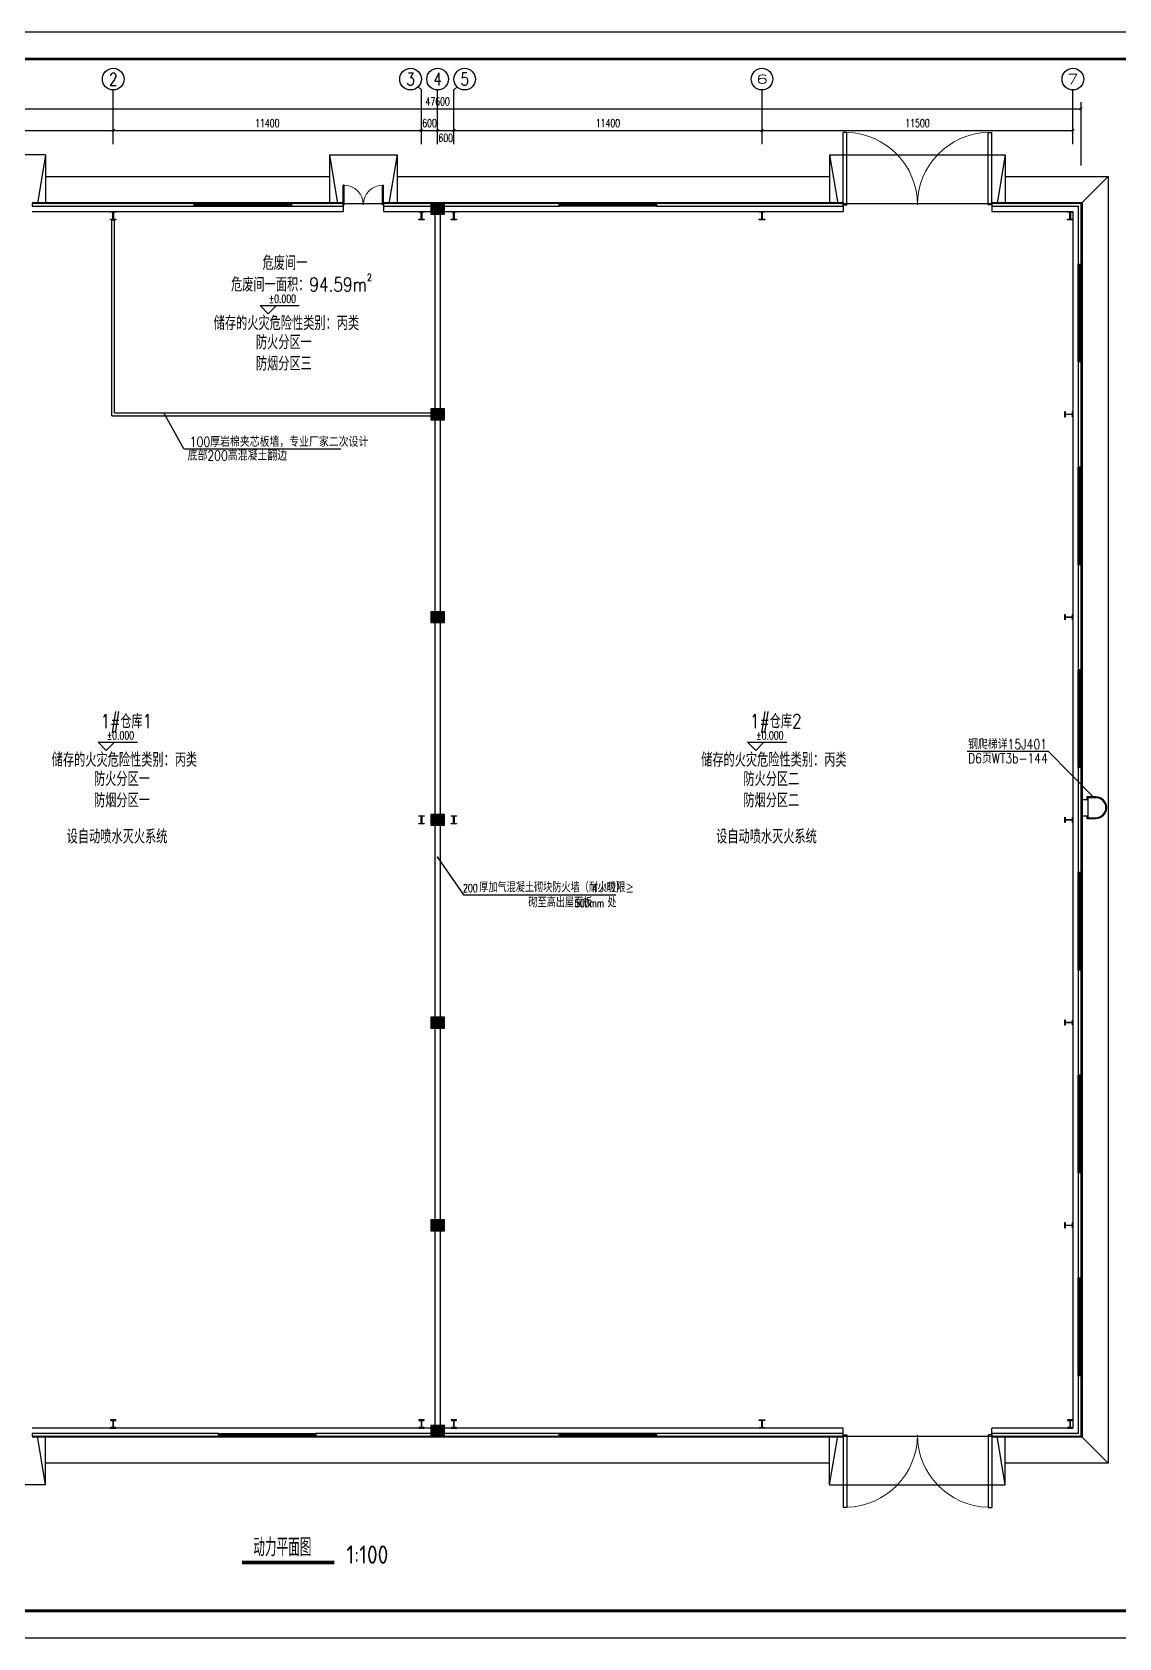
# Model space of a CAD drawing. Extents: x 4532298 to 10139194, y -639876 to -207028.
# Drawn here: x 5150741 to 5190941, y -350159 to -290759 of the extents above; entities that cross this region are included whole.
import ezdxf
from ezdxf.enums import TextEntityAlignment as Align

# ---------------------------------------------------------------- set-up
doc = ezdxf.new("R2010")
doc.units = 0
doc.header["$LTSCALE"] = 1000
doc.header["$MEASUREMENT"] = 0
doc.layers.get('0').update_dxf_attribs({"linetype": 'CONTINUOUS'})
doc.layers.get('Defpoints').update_dxf_attribs({"linetype": 'CONTINUOUS'})
for name, color, linetype in [('AXIS_TEXT', 7, 'CONTINUOUS'), ('DIM_SYMB', 3, 'CONTINUOUS'), ('PUB_HATCH', 8, 'CONTINUOUS'), ('PUB_TEXT', 7, 'CONTINUOUS'), ('PUB_TITLE', 4, 'CONTINUOUS'), ('PUB_WALL', 9, 'CONTINUOUS'), ('WALL-MOVE', 6, 'CONTINUOUS'), ('建筑底图', 251, 'CONTINUOUS')]:
    doc.layers.add(name, color=color, linetype=linetype)
doc.styles.add('_HZTXT', font='txt.shx', dxfattribs={"width": 0.8, "bigfont": 'HZTXT.shx'})
doc.styles.add('_TCH_AXIS', font='COMPLEX', dxfattribs={"bigfont": 'GBCBIG'})
doc.styles.add('_TCH_DIM', font='SIMPLEX', dxfattribs={"bigfont": 'GBCBIG'})
doc.styles.add('_TCH_DIM_T3', font='SIMPLEX', dxfattribs={"width": 0.705882, "bigfont": 'GBCBIG'})
doc.styles.add('COMPLEX', font='COMPLEX')
doc.styles.add('sceic', font='sceie.shx', dxfattribs={"width": 0.67, "bigfont": 'sceic.shx'})
doc.styles.get("Standard").update_dxf_attribs({"font": 'GBENOR', "bigfont": 'GBCBIG'})
doc.dimstyles.new('_TCH_ARCH&&100', dxfattribs={"dimtxt": 297.5, "dimasz": 100, "dimexe": 250, "dimexo": 300, "dimgap": 126.25, "dimtad": 1, "dimdec": 0, "dimzin": 0, "dimdsep": 46, "dimtxsty": '_TCH_DIM_T3', "dimblk": 'ARCHTICK', "dimcen": 0.09, "dimclrt": 7, "dimazin": 2, "dimtfac": 1, "dimtdec": 0, "dimtix": 1, "dimtmove": 2, "dimatfit": 3, "dimfxl": 0, "dimtolj": 1, "dimtzin": 0, "dimarcsym": 0})

# ---------------------------------------------------------------- blocks, each defined once
blk = doc.blocks.new('_AXISO')
blk.add_circle((0, 0), 0.5)
at = {"layer": 'AXIS_TEXT', "style": 'COMPLEX', "width": 1.041667}
blk.add_attdef('A', text='', height=0.56, dxfattribs=at).set_placement((-0.25, -0.28), (0.25, -0.28), align=Align.FIT)
blk = doc.blocks.new('_ArchTick')
at = {"color": 0, "linetype": 'ByBlock', "const_width": 0.4}
blk.add_lwpolyline([(-0.5, -0.5), (0.5, 0.5)], dxfattribs=at)
blk = doc.blocks.new('*D1014')
at = {"layer": 'Defpoints', "color": 0, "transparency": 16777216}
for p in [(5189541, -293598), (5141941, -295993), (5189541, -295993)]:
    blk.add_point(p, dxfattribs=at)
at = {"layer": '建筑底图', "color": 0, "lineweight": -2, "transparency": 16777216}
for p, q in [((5141941, -295693), (5141941, -293348)), ((5189541, -295693), (5189541, -293348)), ((5141941, -293598), (5189541, -293598))]:
    blk.add_line(p, q, dxfattribs=at)
at = {"layer": '建筑底图', "color": 0, "lineweight": -2, "transparency": 16777216, "xscale": 100, "yscale": 100, "zscale": 100, "rotation": 180}
blk.add_blockref('_ArchTick', (5141941, -293598), dxfattribs=at)
at = {"layer": '建筑底图', "color": 0, "lineweight": -2, "transparency": 16777216, "xscale": 100, "yscale": 100, "zscale": 100}
blk.add_blockref('_ArchTick', (5189541, -293598), dxfattribs=at)
at = {"layer": '建筑底图', "color": 7, "transparency": 16777216, "insert": (5165741, -293323), "char_height": 297.5, "attachment_point": 5, "style": '_TCH_DIM_T3'}
blk.add_mtext('\\A1;47600', dxfattribs=at)
blk = doc.blocks.new('*D1015')
at = {"layer": 'Defpoints', "color": 0, "transparency": 16777216}
for p in [(5153741, -294398), (5142241, -294898), (5153741, -294898)]:
    blk.add_point(p, dxfattribs=at)
at = {"layer": '建筑底图', "color": 0, "lineweight": -2, "transparency": 16777216}
for p, q in [((5142241, -294598), (5142241, -294148)), ((5142241, -294398), (5153741, -294398)), ((5153741, -294598), (5153741, -294148))]:
    blk.add_line(p, q, dxfattribs=at)
at = {"layer": '建筑底图', "color": 0, "lineweight": -2, "transparency": 16777216, "xscale": 100, "yscale": 100, "zscale": 100, "rotation": 180}
blk.add_blockref('_ArchTick', (5142241, -294398), dxfattribs=at)
at = {"layer": '建筑底图', "color": 0, "lineweight": -2, "transparency": 16777216, "xscale": 100, "yscale": 100, "zscale": 100}
blk.add_blockref('_ArchTick', (5153741, -294398), dxfattribs=at)
at = {"layer": '建筑底图', "color": 7, "transparency": 16777216, "insert": (5147991, -294123), "char_height": 297.5, "attachment_point": 5, "style": '_TCH_DIM_T3'}
blk.add_mtext('\\A1;11500', dxfattribs=at)
blk = doc.blocks.new('*D1016')
at = {"layer": 'Defpoints', "color": 0, "transparency": 16777216}
for p in [(5165141, -294398), (5153741, -294898), (5165141, -294898)]:
    blk.add_point(p, dxfattribs=at)
at = {"layer": '建筑底图', "color": 0, "lineweight": -2, "transparency": 16777216}
for p, q in [((5153741, -294598), (5153741, -294148)), ((5153741, -294398), (5165141, -294398)), ((5165141, -294598), (5165141, -294148))]:
    blk.add_line(p, q, dxfattribs=at)
at = {"layer": '建筑底图', "color": 0, "lineweight": -2, "transparency": 16777216, "xscale": 100, "yscale": 100, "zscale": 100, "rotation": 180}
blk.add_blockref('_ArchTick', (5153741, -294398), dxfattribs=at)
at = {"layer": '建筑底图', "color": 0, "lineweight": -2, "transparency": 16777216, "xscale": 100, "yscale": 100, "zscale": 100}
blk.add_blockref('_ArchTick', (5165141, -294398), dxfattribs=at)
at = {"layer": '建筑底图', "color": 7, "transparency": 16777216, "insert": (5159441, -294123), "char_height": 297.5, "attachment_point": 5, "style": '_TCH_DIM_T3'}
blk.add_mtext('\\A1;11400', dxfattribs=at)
blk = doc.blocks.new('*D1017')
at = {"layer": 'Defpoints', "color": 0, "transparency": 16777216}
for p in [(5165741, -294398), (5165141, -294898), (5165741, -294898)]:
    blk.add_point(p, dxfattribs=at)
at = {"layer": '建筑底图', "color": 0, "lineweight": -2, "transparency": 16777216}
for p, q in [((5165141, -294398), (5165041, -294398)), ((5165141, -294598), (5165141, -294148)), ((5165141, -294398), (5165741, -294398)), ((5165741, -294598), (5165741, -294148)), ((5165741, -294398), (5165841, -294398))]:
    blk.add_line(p, q, dxfattribs=at)
at = {"layer": '建筑底图', "color": 0, "lineweight": -2, "transparency": 16777216, "xscale": 100, "yscale": 100, "zscale": 100}
blk.add_blockref('_ArchTick', (5165141, -294398), dxfattribs=at)
at = {"layer": '建筑底图', "color": 0, "lineweight": -2, "transparency": 16777216, "xscale": 100, "yscale": 100, "zscale": 100, "rotation": 180}
blk.add_blockref('_ArchTick', (5165741, -294398), dxfattribs=at)
at = {"layer": '建筑底图', "color": 7, "transparency": 16777216, "insert": (5165441, -294123), "char_height": 297.5, "attachment_point": 5, "style": '_TCH_DIM_T3'}
blk.add_mtext('\\A1;600', dxfattribs=at)
blk = doc.blocks.new('*D1018')
at = {"layer": 'Defpoints', "color": 0, "transparency": 16777216}
for p in [(5166341, -294398), (5165741, -294898), (5166341, -294898)]:
    blk.add_point(p, dxfattribs=at)
at = {"layer": '建筑底图', "color": 0, "lineweight": -2, "transparency": 16777216}
for p, q in [((5165741, -294598), (5165741, -294148)), ((5165741, -294398), (5166341, -294398)), ((5166341, -294598), (5166341, -294148))]:
    blk.add_line(p, q, dxfattribs=at)
at = {"layer": '建筑底图', "color": 0, "lineweight": -2, "transparency": 16777216, "xscale": 100, "yscale": 100, "zscale": 100, "rotation": 180}
blk.add_blockref('_ArchTick', (5165741, -294398), dxfattribs=at)
at = {"layer": '建筑底图', "color": 0, "lineweight": -2, "transparency": 16777216, "xscale": 100, "yscale": 100, "zscale": 100}
blk.add_blockref('_ArchTick', (5166341, -294398), dxfattribs=at)
at = {"layer": '建筑底图', "color": 7, "transparency": 16777216, "insert": (5166041, -294673), "char_height": 297.5, "attachment_point": 5, "style": '_TCH_DIM_T3'}
blk.add_mtext('\\A1;600', dxfattribs=at)
blk = doc.blocks.new('*D1019')
at = {"layer": 'Defpoints', "color": 0, "transparency": 16777216}
for p in [(5177741, -294398), (5166341, -294898), (5177741, -294898)]:
    blk.add_point(p, dxfattribs=at)
at = {"layer": '建筑底图', "color": 0, "lineweight": -2, "transparency": 16777216}
for p, q in [((5166341, -294598), (5166341, -294148)), ((5166341, -294398), (5177741, -294398)), ((5177741, -294598), (5177741, -294148))]:
    blk.add_line(p, q, dxfattribs=at)
at = {"layer": '建筑底图', "color": 0, "lineweight": -2, "transparency": 16777216, "xscale": 100, "yscale": 100, "zscale": 100, "rotation": 180}
blk.add_blockref('_ArchTick', (5166341, -294398), dxfattribs=at)
at = {"layer": '建筑底图', "color": 0, "lineweight": -2, "transparency": 16777216, "xscale": 100, "yscale": 100, "zscale": 100}
blk.add_blockref('_ArchTick', (5177741, -294398), dxfattribs=at)
at = {"layer": '建筑底图', "color": 7, "transparency": 16777216, "insert": (5172041, -294123), "char_height": 297.5, "attachment_point": 5, "style": '_TCH_DIM_T3'}
blk.add_mtext('\\A1;11400', dxfattribs=at)
blk = doc.blocks.new('*D1020')
at = {"layer": 'Defpoints', "color": 0, "transparency": 16777216}
for p in [(5189241, -294398), (5177741, -294898), (5189241, -294898)]:
    blk.add_point(p, dxfattribs=at)
at = {"layer": '建筑底图', "color": 0, "lineweight": -2, "transparency": 16777216}
for p, q in [((5177741, -294598), (5177741, -294148)), ((5177741, -294398), (5189241, -294398)), ((5189241, -294598), (5189241, -294148))]:
    blk.add_line(p, q, dxfattribs=at)
at = {"layer": '建筑底图', "color": 0, "lineweight": -2, "transparency": 16777216, "xscale": 100, "yscale": 100, "zscale": 100, "rotation": 180}
blk.add_blockref('_ArchTick', (5177741, -294398), dxfattribs=at)
at = {"layer": '建筑底图', "color": 0, "lineweight": -2, "transparency": 16777216, "xscale": 100, "yscale": 100, "zscale": 100}
blk.add_blockref('_ArchTick', (5189241, -294398), dxfattribs=at)
at = {"layer": '建筑底图', "color": 7, "transparency": 16777216, "insert": (5183491, -294123), "char_height": 297.5, "attachment_point": 5, "style": '_TCH_DIM_T3'}
blk.add_mtext('\\A1;11500', dxfattribs=at)
blk = doc.blocks.new('$TCHSYS$WIN2D')
for p, q in [((-0.5, 0.5), (0.5, 0.5)), ((-0.5, 0.5), (-0.5, -0.5)), ((0.5, 0.5), (0.5, -0.5)), ((0.5, 0.167), (-0.5, 0.167)), ((0.5, -0.167), (-0.5, -0.167)), ((-0.5, -0.5), (0.5, -0.5))]:
    blk.add_line(p, q)
blk = doc.blocks.new('$DorLib2D$00000002')
for p, q in [((-0.5, 0), (-0.5, 0.4875)), ((-0.475, 0.4875), (-0.5, 0.4875)), ((-0.475, 0), (-0.475, 0.4875)), ((0.475, 0), (0.475, 0.4875)), ((0.475, 0.4875), (0.5, 0.4875)), ((0.5, 0), (0.5, 0.4875)), ((-0.5, 0), (-0.475, 0)), ((0.5, 0), (0.475, 0))]:
    blk.add_line(p, q)
at = {"lineweight": 13}
for centre, start, end in [((-0.4875, 0), 0, 88.53072), ((0.4875, 0), 91.46928, 180)]:
    blk.add_arc(centre, 0.4875, start, end, dxfattribs=at)
blk = doc.blocks.new('_FZH')
blk.add_lwpolyline([(-0.5, -0.5), (0.5, -0.5), (0.5, 0.5), (-0.5, 0.5)], close=True)
at = {"layer": 'PUB_HATCH'}
blk.add_solid([(-0.5, -0.5), (0.5, -0.5), (-0.5, 0.5), (0.5, 0.5)], dxfattribs=at)

msp = doc.modelspace()

# ---------------------------------------------------------------- hatches: boundary and pattern name
at = {"layer": 'PUB_WALL'}
msp.add_hatch(color=256, dxfattribs=at).paths.add_polyline_path([(5189440.9, -336848.3), (5189540.9, -336848.3), (5189510.9, -336818.3), (5189470.9, -336818.3)])
at = {"layer": '建筑底图'}
for points in [[(5156740.9, -297098.3), (5150740.9, -297098.3), (5150770.9, -297128.3), (5156710.9, -297128.3)], [(5150740.9, -297098.3), (5150740.9, -297198.3), (5150770.9, -297168.3), (5150770.9, -297128.3)], [(5150740.9, -297198.3), (5156740.9, -297198.3), (5156710.9, -297168.3), (5150770.9, -297168.3)], [(5153750.9, -297682.3), (5153840.9, -297682.3), (5153840.9, -297698.3), (5153640.9, -297698.3), (5153640.9, -297682.3), (5153730.9, -297682.3), (5153730.9, -297414.3), (5153640.9, -297414.3), (5153640.9, -297398.3), (5153840.9, -297398.3), (5153840.9, -297414.3), (5153750.9, -297414.3)], [(5156740.9, -297198.3), (5156740.9, -297098.3), (5156710.9, -297128.3), (5156710.9, -297168.3)], [(5162240.9, -297098.3), (5160340.9, -297098.3), (5160370.9, -297128.3), (5162210.9, -297128.3)], [(5160340.9, -297098.3), (5160340.9, -297198.3), (5160370.9, -297168.3), (5160370.9, -297128.3)], [(5160340.9, -297198.3), (5162240.9, -297198.3), (5162210.9, -297168.3), (5160370.9, -297168.3)], [(5162240.9, -297198.3), (5162240.9, -297098.3), (5162210.9, -297128.3), (5162210.9, -297168.3)], [(5165490.9, -297128.3), (5165490.9, -297098.3), (5163740.9, -297098.3), (5163770.9, -297128.3)], [(5163740.9, -297098.3), (5163740.9, -297198.3), (5163770.9, -297168.3), (5163770.9, -297128.3)], [(5165490.9, -297198.3), (5165490.9, -297168.3), (5163770.9, -297168.3), (5163740.9, -297198.3)], [(5165150.9, -297682.3), (5165240.9, -297682.3), (5165240.9, -297698.3), (5165040.9, -297698.3), (5165040.9, -297682.3), (5165130.9, -297682.3), (5165130.9, -297414.3), (5165040.9, -297414.3), (5165040.9, -297398.3), (5165240.9, -297398.3), (5165240.9, -297414.3), (5165150.9, -297414.3)], [(5165990.9, -297098.3), (5165490.9, -297098.3), (5165530.9, -297138.3), (5165950.9, -297138.3)], [(5165490.9, -297098.3), (5165490.9, -297498.3), (5165530.9, -297458.3), (5165530.9, -297138.3)], [(5165490.9, -297498.3), (5165990.9, -297498.3), (5165950.9, -297458.3), (5165530.9, -297458.3)], [(5165640.9, -304698.3), (5165680.9, -304698.3), (5165680.9, -297498.3), (5165640.9, -297498.3)], [(5165800.9, -304698.3), (5165840.9, -304698.3), (5165840.9, -297498.3), (5165800.9, -297498.3)], [(5165990.9, -297498.3), (5165990.9, -297098.3), (5165950.9, -297138.3), (5165950.9, -297458.3)], [(5165990.9, -297098.3), (5165990.9, -297128.3), (5170210.9, -297128.3), (5170240.9, -297098.3)], [(5165990.9, -297168.3), (5165990.9, -297198.3), (5170240.9, -297198.3), (5170210.9, -297168.3)], [(5166350.9, -297682.3), (5166440.9, -297682.3), (5166440.9, -297698.3), (5166240.9, -297698.3), (5166240.9, -297682.3), (5166330.9, -297682.3), (5166330.9, -297414.3), (5166240.9, -297414.3), (5166240.9, -297398.3), (5166440.9, -297398.3), (5166440.9, -297414.3), (5166350.9, -297414.3)], [(5170240.9, -297198.3), (5170240.9, -297098.3), (5170210.9, -297128.3), (5170210.9, -297168.3)], [(5180740.9, -297098.3), (5173840.9, -297098.3), (5173870.9, -297128.3), (5180710.9, -297128.3)], [(5173840.9, -297098.3), (5173840.9, -297198.3), (5173870.9, -297168.3), (5173870.9, -297128.3)], [(5173840.9, -297198.3), (5180740.9, -297198.3), (5180710.9, -297168.3), (5173870.9, -297168.3)], [(5177750.9, -297682.3), (5177840.9, -297682.3), (5177840.9, -297698.3), (5177640.9, -297698.3), (5177640.9, -297682.3), (5177730.9, -297682.3), (5177730.9, -297414.3), (5177640.9, -297414.3), (5177640.9, -297398.3), (5177840.9, -297398.3), (5177840.9, -297414.3), (5177750.9, -297414.3)], [(5180740.9, -297198.3), (5180740.9, -297098.3), (5180710.9, -297128.3), (5180710.9, -297168.3)], [(5189540.9, -297098.3), (5186240.9, -297098.3), (5186270.9, -297128.3), (5189510.9, -297128.3)], [(5186240.9, -297098.3), (5186240.9, -297198.3), (5186270.9, -297168.3), (5186270.9, -297128.3)], [(5186240.9, -297198.3), (5189440.9, -297198.3), (5189470.9, -297168.3), (5186270.9, -297168.3)], [(5189150.9, -297682.3), (5189240.9, -297682.3), (5189240.9, -297698.3), (5189040.9, -297698.3), (5189040.9, -297682.3), (5189130.9, -297682.3), (5189130.9, -297414.3), (5189040.9, -297414.3), (5189040.9, -297398.3), (5189240.9, -297398.3), (5189240.9, -297414.3), (5189150.9, -297414.3)], [(5189440.9, -297198.3), (5189440.9, -299348.3), (5189470.9, -299318.3), (5189470.9, -297168.3)], [(5189540.9, -299348.3), (5189540.9, -297098.3), (5189510.9, -297128.3), (5189510.9, -299318.3)], [(5153690.9, -304948.3), (5153690.9, -297698.3), (5153710.9, -297698.3), (5153710.9, -304928.3)], [(5153690.9, -297698.3), (5153790.9, -297698.3), (5153790.9, -297718.3), (5153690.9, -297718.3)], [(5153790.9, -304848.3), (5153790.9, -297698.3), (5153770.9, -297698.3), (5153770.9, -304868.3)], [(5189440.9, -299348.3), (5189540.9, -299348.3), (5189510.9, -299318.3), (5189470.9, -299318.3)], [(5189540.9, -302948.3), (5189440.9, -302948.3), (5189470.9, -302978.3), (5189510.9, -302978.3)], [(5189440.9, -302948.3), (5189440.9, -306848.3), (5189470.9, -306818.3), (5189470.9, -302978.3)], [(5189540.9, -306848.3), (5189540.9, -302948.3), (5189510.9, -302978.3), (5189510.9, -306818.3)], [(5165990.9, -304698.3), (5165490.9, -304698.3), (5165530.9, -304738.3), (5165950.9, -304738.3)], [(5165490.9, -304698.3), (5165490.9, -305098.3), (5165530.9, -305058.3), (5165530.9, -304738.3)], [(5165990.9, -305098.3), (5165990.9, -304698.3), (5165950.9, -304738.3), (5165950.9, -305058.3)], [(5153690.9, -304948.3), (5165490.9, -304948.3), (5165490.9, -304928.3), (5153710.9, -304928.3)], [(5153790.9, -304848.3), (5153770.9, -304868.3), (5165490.9, -304868.3), (5165490.9, -304848.3)], [(5165490.9, -305098.3), (5165990.9, -305098.3), (5165950.9, -305058.3), (5165530.9, -305058.3)], [(5165640.9, -312198.3), (5165680.9, -312198.3), (5165680.9, -305098.3), (5165640.9, -305098.3)], [(5165800.9, -312198.3), (5165840.9, -312198.3), (5165840.9, -305098.3), (5165800.9, -305098.3)], [(5188956.9, -304908.3), (5188956.9, -304998.3), (5188940.9, -304998.3), (5188940.9, -304798.3), (5188956.9, -304798.3), (5188956.9, -304888.3), (5189224.9, -304888.3), (5189224.9, -304798.3), (5189240.9, -304798.3), (5189240.9, -304998.3), (5189224.9, -304998.3), (5189224.9, -304908.3)], [(5189440.9, -306848.3), (5189540.9, -306848.3), (5189510.9, -306818.3), (5189470.9, -306818.3)], [(5189540.9, -310448.3), (5189440.9, -310448.3), (5189470.9, -310478.3), (5189510.9, -310478.3)], [(5189440.9, -310448.3), (5189440.9, -314348.3), (5189470.9, -314318.3), (5189470.9, -310478.3)], [(5189540.9, -314348.3), (5189540.9, -310448.3), (5189510.9, -310478.3), (5189510.9, -314318.3)], [(5165990.9, -312198.3), (5165490.9, -312198.3), (5165530.9, -312238.3), (5165950.9, -312238.3)], [(5165490.9, -312198.3), (5165490.9, -312598.3), (5165530.9, -312558.3), (5165530.9, -312238.3)], [(5165990.9, -312598.3), (5165990.9, -312198.3), (5165950.9, -312238.3), (5165950.9, -312558.3)], [(5188956.9, -312408.3), (5188956.9, -312498.3), (5188940.9, -312498.3), (5188940.9, -312298.3), (5188956.9, -312298.3), (5188956.9, -312388.3), (5189224.9, -312388.3), (5189224.9, -312298.3), (5189240.9, -312298.3), (5189240.9, -312498.3), (5189224.9, -312498.3), (5189224.9, -312408.3)], [(5165490.9, -312598.3), (5165990.9, -312598.3), (5165950.9, -312558.3), (5165530.9, -312558.3)], [(5165640.9, -319698.3), (5165680.9, -319698.3), (5165680.9, -312598.3), (5165640.9, -312598.3)], [(5165800.9, -319698.3), (5165840.9, -319698.3), (5165840.9, -312598.3), (5165800.9, -312598.3)], [(5189440.9, -314348.3), (5189540.9, -314348.3), (5189510.9, -314318.3), (5189470.9, -314318.3)], [(5189540.9, -317948.3), (5189440.9, -317948.3), (5189470.9, -317978.3), (5189510.9, -317978.3)], [(5189440.9, -317948.3), (5189440.9, -321848.3), (5189470.9, -321818.3), (5189470.9, -317978.3)], [(5189540.9, -321848.3), (5189540.9, -317948.3), (5189510.9, -317978.3), (5189510.9, -321818.3)], [(5165150.9, -320032.3), (5165240.9, -320032.3), (5165240.9, -320048.3), (5165040.9, -320048.3), (5165040.9, -320032.3), (5165130.9, -320032.3), (5165130.9, -319764.3), (5165040.9, -319764.3), (5165040.9, -319748.3), (5165240.9, -319748.3), (5165240.9, -319764.3), (5165150.9, -319764.3)], [(5165990.9, -319698.3), (5165490.9, -319698.3), (5165530.9, -319738.3), (5165950.9, -319738.3)], [(5165490.9, -319698.3), (5165490.9, -320098.3), (5165530.9, -320058.3), (5165530.9, -319738.3)], [(5165490.9, -320098.3), (5165990.9, -320098.3), (5165950.9, -320058.3), (5165530.9, -320058.3)], [(5165640.9, -327198.3), (5165680.9, -327198.3), (5165680.9, -320098.3), (5165640.9, -320098.3)], [(5165800.9, -327198.3), (5165840.9, -327198.3), (5165840.9, -320098.3), (5165800.9, -320098.3)], [(5165990.9, -320098.3), (5165990.9, -319698.3), (5165950.9, -319738.3), (5165950.9, -320058.3)], [(5166350.9, -320032.3), (5166440.9, -320032.3), (5166440.9, -320048.3), (5166240.9, -320048.3), (5166240.9, -320032.3), (5166330.9, -320032.3), (5166330.9, -319764.3), (5166240.9, -319764.3), (5166240.9, -319748.3), (5166440.9, -319748.3), (5166440.9, -319764.3), (5166350.9, -319764.3)], [(5188956.9, -319908.3), (5188956.9, -319998.3), (5188940.9, -319998.3), (5188940.9, -319798.3), (5188956.9, -319798.3), (5188956.9, -319888.3), (5189224.9, -319888.3), (5189224.9, -319798.3), (5189240.9, -319798.3), (5189240.9, -319998.3), (5189224.9, -319998.3), (5189224.9, -319908.3)], [(5189440.9, -321848.3), (5189540.9, -321848.3), (5189510.9, -321818.3), (5189470.9, -321818.3)], [(5189540.9, -325448.3), (5189440.9, -325448.3), (5189470.9, -325478.3), (5189510.9, -325478.3)], [(5189440.9, -325448.3), (5189440.9, -329348.3), (5189470.9, -329318.3), (5189470.9, -325478.3)], [(5189540.9, -329348.3), (5189540.9, -325448.3), (5189510.9, -325478.3), (5189510.9, -329318.3)], [(5165990.9, -327198.3), (5165490.9, -327198.3), (5165530.9, -327238.3), (5165950.9, -327238.3)], [(5165490.9, -327198.3), (5165490.9, -327598.3), (5165530.9, -327558.3), (5165530.9, -327238.3)], [(5165990.9, -327598.3), (5165990.9, -327198.3), (5165950.9, -327238.3), (5165950.9, -327558.3)], [(5165490.9, -327598.3), (5165990.9, -327598.3), (5165950.9, -327558.3), (5165530.9, -327558.3)], [(5165640.9, -334698.3), (5165680.9, -334698.3), (5165680.9, -327598.3), (5165640.9, -327598.3)], [(5165800.9, -334698.3), (5165840.9, -334698.3), (5165840.9, -327598.3), (5165800.9, -327598.3)], [(5188956.9, -327408.3), (5188956.9, -327498.3), (5188940.9, -327498.3), (5188940.9, -327298.3), (5188956.9, -327298.3), (5188956.9, -327388.3), (5189224.9, -327388.3), (5189224.9, -327298.3), (5189240.9, -327298.3), (5189240.9, -327498.3), (5189224.9, -327498.3), (5189224.9, -327408.3)], [(5189440.9, -329348.3), (5189540.9, -329348.3), (5189510.9, -329318.3), (5189470.9, -329318.3)], [(5189540.9, -332948.3), (5189440.9, -332948.3), (5189470.9, -332978.3), (5189510.9, -332978.3)], [(5189440.9, -332948.3), (5189440.9, -336848.3), (5189470.9, -336818.3), (5189470.9, -332978.3)], [(5189540.9, -336848.3), (5189540.9, -332948.3), (5189510.9, -332978.3), (5189510.9, -336818.3)], [(5165990.9, -334698.3), (5165490.9, -334698.3), (5165530.9, -334738.3), (5165950.9, -334738.3)], [(5165490.9, -334698.3), (5165490.9, -335098.3), (5165530.9, -335058.3), (5165530.9, -334738.3)], [(5165990.9, -335098.3), (5165990.9, -334698.3), (5165950.9, -334738.3), (5165950.9, -335058.3)], [(5188956.9, -334908.3), (5188956.9, -334998.3), (5188940.9, -334998.3), (5188940.9, -334798.3), (5188956.9, -334798.3), (5188956.9, -334888.3), (5189224.9, -334888.3), (5189224.9, -334798.3), (5189240.9, -334798.3), (5189240.9, -334998.3), (5189224.9, -334998.3), (5189224.9, -334908.3)], [(5165490.9, -335098.3), (5165990.9, -335098.3), (5165950.9, -335058.3), (5165530.9, -335058.3)], [(5165640.9, -342298.3), (5165680.9, -342298.3), (5165680.9, -335098.3), (5165640.9, -335098.3)], [(5165800.9, -342298.3), (5165840.9, -342298.3), (5165840.9, -335098.3), (5165800.9, -335098.3)], [(5189540.9, -340448.3), (5189440.9, -340448.3), (5189470.9, -340478.3), (5189510.9, -340478.3)], [(5189440.9, -340448.3), (5189440.9, -342598.3), (5189470.9, -342628.3), (5189470.9, -340478.3)], [(5189540.9, -342698.3), (5189540.9, -340448.3), (5189510.9, -340478.3), (5189510.9, -342668.3)], [(5153750.9, -342114.3), (5153840.9, -342114.3), (5153840.9, -342098.3), (5153640.9, -342098.3), (5153640.9, -342114.3), (5153730.9, -342114.3), (5153730.9, -342382.3), (5153640.9, -342382.3), (5153640.9, -342398.3), (5153840.9, -342398.3), (5153840.9, -342382.3), (5153750.9, -342382.3)], [(5165150.9, -342114.3), (5165240.9, -342114.3), (5165240.9, -342098.3), (5165040.9, -342098.3), (5165040.9, -342114.3), (5165130.9, -342114.3), (5165130.9, -342382.3), (5165040.9, -342382.3), (5165040.9, -342398.3), (5165240.9, -342398.3), (5165240.9, -342382.3), (5165150.9, -342382.3)], [(5166350.9, -342114.3), (5166440.9, -342114.3), (5166440.9, -342098.3), (5166240.9, -342098.3), (5166240.9, -342114.3), (5166330.9, -342114.3), (5166330.9, -342382.3), (5166240.9, -342382.3), (5166240.9, -342398.3), (5166440.9, -342398.3), (5166440.9, -342382.3), (5166350.9, -342382.3)], [(5177730.9, -342114.3), (5177640.9, -342114.3), (5177640.9, -342098.3), (5177840.9, -342098.3), (5177840.9, -342114.3), (5177750.9, -342114.3), (5177750.9, -342382.3), (5177840.9, -342382.3), (5177840.9, -342398.3), (5177640.9, -342398.3), (5177640.9, -342382.3), (5177730.9, -342382.3)], [(5189150.9, -342114.3), (5189240.9, -342114.3), (5189240.9, -342098.3), (5189040.9, -342098.3), (5189040.9, -342114.3), (5189130.9, -342114.3), (5189130.9, -342382.3), (5189040.9, -342382.3), (5189040.9, -342398.3), (5189240.9, -342398.3), (5189240.9, -342382.3), (5189150.9, -342382.3)], [(5157640.9, -342598.3), (5150740.9, -342598.3), (5150770.9, -342628.3), (5157610.9, -342628.3)], [(5150740.9, -342598.3), (5150740.9, -342698.3), (5150770.9, -342668.3), (5150770.9, -342628.3)], [(5150740.9, -342698.3), (5157640.9, -342698.3), (5157610.9, -342668.3), (5150770.9, -342668.3)], [(5157640.9, -342698.3), (5157640.9, -342598.3), (5157610.9, -342628.3), (5157610.9, -342668.3)], [(5165490.9, -342628.3), (5165490.9, -342598.3), (5161240.9, -342598.3), (5161270.9, -342628.3)], [(5161240.9, -342598.3), (5161240.9, -342698.3), (5161270.9, -342668.3), (5161270.9, -342628.3)], [(5165490.9, -342698.3), (5165490.9, -342668.3), (5161270.9, -342668.3), (5161240.9, -342698.3)], [(5165990.9, -342298.3), (5165490.9, -342298.3), (5165530.9, -342338.3), (5165950.9, -342338.3)], [(5165490.9, -342298.3), (5165490.9, -342698.3), (5165530.9, -342658.3), (5165530.9, -342338.3)], [(5165490.9, -342698.3), (5165990.9, -342698.3), (5165950.9, -342658.3), (5165530.9, -342658.3)], [(5165990.9, -342698.3), (5165990.9, -342298.3), (5165950.9, -342338.3), (5165950.9, -342658.3)], [(5165990.9, -342598.3), (5165990.9, -342628.3), (5170210.9, -342628.3), (5170240.9, -342598.3)], [(5165990.9, -342668.3), (5165990.9, -342698.3), (5170240.9, -342698.3), (5170210.9, -342668.3)], [(5170240.9, -342698.3), (5170240.9, -342598.3), (5170210.9, -342628.3), (5170210.9, -342668.3)], [(5180740.9, -342598.3), (5173840.9, -342598.3), (5173870.9, -342628.3), (5180710.9, -342628.3)], [(5173840.9, -342598.3), (5173840.9, -342698.3), (5173870.9, -342668.3), (5173870.9, -342628.3)], [(5173840.9, -342698.3), (5180740.9, -342698.3), (5180710.9, -342668.3), (5173870.9, -342668.3)], [(5180740.9, -342698.3), (5180740.9, -342598.3), (5180710.9, -342628.3), (5180710.9, -342668.3)], [(5189440.9, -342598.3), (5186240.9, -342598.3), (5186270.9, -342628.3), (5189470.9, -342628.3)], [(5186240.9, -342598.3), (5186240.9, -342698.3), (5186270.9, -342668.3), (5186270.9, -342628.3)], [(5186240.9, -342698.3), (5189540.9, -342698.3), (5189510.9, -342668.3), (5186270.9, -342668.3)]]:
    msp.add_hatch(color=256, dxfattribs=at).paths.add_polyline_path(points)

# ---------------------------------------------------------------- linework, layer by layer
at = {"layer": 'DIM_SYMB', "const_width": 140}
msp.add_lwpolyline([(5158506.6, -347372.1), (5161918.5, -347372.1)], dxfattribs=at)
at = {"layer": 'PUB_TITLE', "color": 4}
msp.add_lwpolyline([(5131200.3, -350158.8), (5215300.3, -350158.8), (5215300.3, -290758.8), (5131200.3, -290758.8)], close=True, dxfattribs=at)
at = {"layer": 'PUB_TITLE', "color": 4, "const_width": 100}
msp.add_lwpolyline([(5133700.3, -349158.8), (5214300.3, -349158.8), (5214300.3, -291758.8), (5133700.3, -291758.8)], close=True, dxfattribs=at)
at = {"layer": 'WALL-MOVE'}
msp.add_line((5189440.9, -336848.3), (5189540.9, -336848.3), dxfattribs=at)
at = {"layer": '建筑底图'}
for p, q in [((5165023.7, -292781.2), (5165140.9, -292898.3)), ((5166458.1, -292781.2), (5166340.9, -292898.3)), ((5153740.9, -294898.3), (5153740.9, -292898.3)), ((5165140.9, -294898.3), (5165140.9, -292898.3)), ((5165740.9, -294898.3), (5165740.9, -292898.3)), ((5166340.9, -294898.3), (5166340.9, -292898.3)), ((5177740.9, -294898.3), (5177740.9, -292898.3)), ((5189240.9, -294898.3), (5189240.9, -292898.3)), ((5151240.9, -295298.3), (5144740.9, -295298.3)), ((5151240.9, -295298.3), (5150940.9, -297098.3)), ((5151240.9, -295298.3), (5151240.9, -297098.3)), ((5161740.9, -295298.3), (5161740.9, -297098.3)), ((5161740.9, -295298.3), (5162040.9, -297098.3)), ((5161740.9, -295298.3), (5164240.9, -295298.3)), ((5164240.9, -295298.3), (5163940.9, -297098.3)), ((5164240.9, -295298.3), (5164240.9, -297098.3)), ((5180240.9, -295298.3), (5180240.9, -297098.3)), ((5180240.9, -295298.3), (5180540.9, -297098.3)), ((5180240.9, -295298.3), (5186740.9, -295298.3)), ((5186740.9, -295298.3), (5186440.9, -297098.3)), ((5186740.9, -295298.3), (5186740.9, -297098.3)), ((5189580.9, -297058.3), (5190540.9, -296098.3)), ((5156740.9, -297098.3), (5150740.9, -297098.3)), ((5150740.9, -297098.3), (5150740.9, -297198.3)), ((5150740.9, -297198.3), (5156740.9, -297198.3)), ((5156740.9, -297198.3), (5156740.9, -297098.3)), ((5162240.9, -297098.3), (5160340.9, -297098.3)), ((5160340.9, -297098.3), (5160340.9, -297198.3)), ((5160340.9, -297198.3), (5162240.9, -297198.3)), ((5162240.9, -297058.3), (5162240.9, -297398.3)), ((5162240.9, -297098.3), (5163740.9, -297098.3)), ((5162240.9, -297198.3), (5162240.9, -297098.3)), ((5163740.9, -297058.3), (5163740.9, -297398.3)), ((5165490.9, -297098.3), (5163740.9, -297098.3)), ((5163740.9, -297098.3), (5163740.9, -297198.3)), ((5163740.9, -297198.3), (5165490.9, -297198.3)), ((5165640.9, -297498.3), (5165640.9, -304698.3)), ((5165840.9, -297498.3), (5165840.9, -304698.3)), ((5170240.9, -297098.3), (5165990.9, -297098.3)), ((5165990.9, -297198.3), (5170240.9, -297198.3)), ((5170240.9, -297198.3), (5170240.9, -297098.3)), ((5180740.9, -297098.3), (5173840.9, -297098.3)), ((5173840.9, -297098.3), (5173840.9, -297198.3)), ((5173840.9, -297198.3), (5180740.9, -297198.3)), ((5180740.9, -297058.3), (5180740.9, -297098.3)), ((5180740.9, -297198.3), (5180740.9, -297098.3)), ((5180740.9, -297098.3), (5186240.9, -297098.3)), ((5180740.9, -297198.3), (5180740.9, -297398.3)), ((5186240.9, -297058.3), (5186240.9, -297098.3)), ((5189540.9, -297098.3), (5186240.9, -297098.3)), ((5186240.9, -297098.3), (5186240.9, -297198.3)), ((5186240.9, -297198.3), (5186240.9, -297398.3)), ((5186240.9, -297198.3), (5189440.9, -297198.3)), ((5189440.9, -297198.3), (5189440.9, -299348.3)), ((5189540.9, -299348.3), (5189540.9, -297098.3)), ((5153690.9, -304948.3), (5153690.9, -297698.3)), ((5153690.9, -297698.3), (5153790.9, -297698.3)), ((5153790.9, -304848.3), (5153790.9, -297698.3)), ((5189440.9, -299348.3), (5189540.9, -299348.3)), ((5159475.2, -301174.9), (5159175.2, -300874.9)), ((5159175.2, -300874.9), (5160625.2, -300874.9)), ((5159475.2, -301174.9), (5159775.2, -300874.9)), ((5189540.9, -302948.3), (5189440.9, -302948.3)), ((5189440.9, -302948.3), (5189440.9, -306848.3)), ((5189540.9, -306848.3), (5189540.9, -302948.3)), ((5153690.9, -304948.3), (5165490.9, -304948.3)), ((5153790.9, -304848.3), (5165490.9, -304848.3)), ((5156356.2, -306173.3), (5155612.2, -304848.3)), ((5165640.9, -305098.3), (5165640.9, -312198.3)), ((5165840.9, -305098.3), (5165840.9, -312198.3)), ((5156356.2, -306173.3), (5162158.2, -306173.3)), ((5189440.9, -306848.3), (5189540.9, -306848.3)), ((5189540.9, -310448.3), (5189440.9, -310448.3)), ((5189440.9, -310448.3), (5189440.9, -314348.3)), ((5189540.9, -314348.3), (5189540.9, -310448.3)), ((5165640.9, -312598.3), (5165640.9, -319698.3)), ((5165840.9, -312598.3), (5165840.9, -319698.3)), ((5189440.9, -314348.3), (5189540.9, -314348.3)), ((5153485.1, -317328.9), (5153185.1, -317028.9)), ((5153185.1, -317028.9), (5154635.1, -317028.9)), ((5153485.1, -317328.9), (5153785.1, -317028.9)), ((5177507.5, -317328.9), (5177207.5, -317028.9)), ((5177207.5, -317028.9), (5178657.5, -317028.9)), ((5177507.5, -317328.9), (5177807.5, -317028.9)), ((5188341.2, -317366), (5189988.4, -319048.3)), ((5189540.9, -317948.3), (5189440.9, -317948.3)), ((5189440.9, -317948.3), (5189440.9, -321848.3)), ((5189540.9, -321848.3), (5189540.9, -317948.3)), ((5165640.9, -320098.3), (5165640.9, -327198.3)), ((5165840.9, -320098.3), (5165840.9, -327198.3)), ((5165747.1, -321297.4), (5166695.3, -322676.3)), ((5189440.9, -321848.3), (5189540.9, -321848.3)), ((5166695.3, -322676.3), (5172329.4, -322676.3)), ((5189540.9, -325448.3), (5189440.9, -325448.3)), ((5189440.9, -325448.3), (5189440.9, -329348.3)), ((5189540.9, -329348.3), (5189540.9, -325448.3)), ((5165640.9, -327598.3), (5165640.9, -334698.3)), ((5165840.9, -327598.3), (5165840.9, -334698.3)), ((5189440.9, -329348.3), (5189540.9, -329348.3)), ((5189540.9, -332948.3), (5189440.9, -332948.3)), ((5189440.9, -332948.3), (5189440.9, -336848.3)), ((5189540.9, -336848.3), (5189540.9, -332948.3)), ((5165640.9, -335098.3), (5165640.9, -342298.3)), ((5165840.9, -335098.3), (5165840.9, -342298.3)), ((5189540.9, -340448.3), (5189440.9, -340448.3)), ((5189440.9, -340448.3), (5189440.9, -342598.3)), ((5189540.9, -342698.3), (5189540.9, -340448.3)), ((5157640.9, -342598.3), (5150740.9, -342598.3)), ((5150740.9, -342598.3), (5150740.9, -342698.3)), ((5150740.9, -342698.3), (5157640.9, -342698.3)), ((5151240.9, -344498.3), (5150940.9, -342698.3)), ((5151240.9, -344498.3), (5151240.9, -342698.3)), ((5157640.9, -342698.3), (5157640.9, -342598.3)), ((5165490.9, -342598.3), (5161240.9, -342598.3)), ((5161240.9, -342598.3), (5161240.9, -342698.3)), ((5161240.9, -342698.3), (5165490.9, -342698.3)), ((5170240.9, -342598.3), (5165990.9, -342598.3)), ((5165990.9, -342698.3), (5170240.9, -342698.3)), ((5170240.9, -342698.3), (5170240.9, -342598.3)), ((5180740.9, -342598.3), (5173840.9, -342598.3)), ((5173840.9, -342598.3), (5173840.9, -342698.3)), ((5173840.9, -342698.3), (5180740.9, -342698.3)), ((5180240.9, -344498.3), (5180240.9, -342698.3)), ((5180240.9, -344498.3), (5180540.9, -342698.3)), ((5180740.7, -342598.3), (5180740.7, -342398.3)), ((5180740.7, -342698.3), (5180740.7, -342738.3)), ((5180740.9, -342698.3), (5180740.9, -342598.3)), ((5180740.9, -342698.3), (5186240.9, -342698.3)), ((5186240.7, -342598.3), (5186240.7, -342398.3)), ((5186240.7, -342698.3), (5186240.7, -342738.3)), ((5189440.9, -342598.3), (5186240.9, -342598.3)), ((5186240.9, -342598.3), (5186240.9, -342698.3)), ((5186240.9, -342698.3), (5189540.9, -342698.3)), ((5186740.9, -344498.3), (5186440.9, -342698.3)), ((5186740.9, -344498.3), (5186740.9, -342698.3)), ((5189580.9, -342738.3), (5190540.9, -343698.3)), ((5151240.9, -344498.3), (5144740.9, -344498.3)), ((5180240.9, -344498.3), (5186740.9, -344498.3))]:
    msp.add_line(p, q, dxfattribs=at)
for points in [[(5151240.9, -296098.3), (5161740.9, -296098.3)], [(5164240.9, -296098.3), (5180240.9, -296098.3)], [(5186740.9, -296098.3), (5190540.9, -296098.3), (5190540.9, -343698.3), (5186740.9, -343698.3)], [(5150740.9, -297058.3), (5162240.9, -297058.3)], [(5150740.9, -297398.3), (5162240.9, -297398.3)], [(5163740.9, -297058.3), (5167740.9, -297058.3)], [(5163740.9, -297398.3), (5167740.9, -297398.3)], [(5167740.9, -297058.3), (5180740.9, -297058.3)], [(5167740.9, -297398.3), (5180740.9, -297398.3)], [(5186240.9, -297058.3), (5189580.9, -297058.3), (5189580.9, -342738.3), (5186240.7, -342738.3)], [(5186240.9, -297398.3), (5189240.9, -297398.3), (5189240.9, -342398.3), (5186240.7, -342398.3)], [(5188341.2, -317366), (5185334.3, -317366), (5185334.3, -317366)], [(5189540.9, -319148.3), (5189790.9, -319148.3)], [(5189540.9, -319748.3), (5189790.9, -319748.3)], [(5165490.9, -342398.3), (5150740.9, -342398.3)], [(5180740.7, -342398.3), (5165990.9, -342398.3)], [(5165740.9, -342738.3), (5150740.9, -342738.3)], [(5180740.7, -342738.3), (5165740.9, -342738.3)], [(5165740.9, -343698.3), (5151240.9, -343698.3)], [(5180240.9, -343698.3), (5165740.9, -343698.3)]]:
    msp.add_lwpolyline(points, dxfattribs=at)
for points in [[(5153640.9, -297398.3), (5153840.9, -297398.3), (5153840.9, -297414.3), (5153750.9, -297414.3), (5153750.9, -297682.3), (5153840.9, -297682.3), (5153840.9, -297698.3), (5153640.9, -297698.3), (5153640.9, -297682.3), (5153730.9, -297682.3), (5153730.9, -297414.3), (5153640.9, -297414.3)], [(5165040.9, -297398.3), (5165240.9, -297398.3), (5165240.9, -297414.3), (5165150.9, -297414.3), (5165150.9, -297682.3), (5165240.9, -297682.3), (5165240.9, -297698.3), (5165040.9, -297698.3), (5165040.9, -297682.3), (5165130.9, -297682.3), (5165130.9, -297414.3), (5165040.9, -297414.3)], [(5166240.9, -297398.3), (5166440.9, -297398.3), (5166440.9, -297414.3), (5166350.9, -297414.3), (5166350.9, -297682.3), (5166440.9, -297682.3), (5166440.9, -297698.3), (5166240.9, -297698.3), (5166240.9, -297682.3), (5166330.9, -297682.3), (5166330.9, -297414.3), (5166240.9, -297414.3)], [(5177640.9, -297398.3), (5177840.9, -297398.3), (5177840.9, -297414.3), (5177750.9, -297414.3), (5177750.9, -297682.3), (5177840.9, -297682.3), (5177840.9, -297698.3), (5177640.9, -297698.3), (5177640.9, -297682.3), (5177730.9, -297682.3), (5177730.9, -297414.3), (5177640.9, -297414.3)], [(5189040.9, -297398.3), (5189240.9, -297398.3), (5189240.9, -297414.3), (5189150.9, -297414.3), (5189150.9, -297682.3), (5189240.9, -297682.3), (5189240.9, -297698.3), (5189040.9, -297698.3), (5189040.9, -297682.3), (5189130.9, -297682.3), (5189130.9, -297414.3), (5189040.9, -297414.3)], [(5189240.9, -304798.3), (5189240.9, -304998.3), (5189224.9, -304998.3), (5189224.9, -304908.3), (5188956.9, -304908.3), (5188956.9, -304998.3), (5188940.9, -304998.3), (5188940.9, -304798.3), (5188956.9, -304798.3), (5188956.9, -304888.3), (5189224.9, -304888.3), (5189224.9, -304798.3)], [(5189240.9, -312298.3), (5189240.9, -312498.3), (5189224.9, -312498.3), (5189224.9, -312408.3), (5188956.9, -312408.3), (5188956.9, -312498.3), (5188940.9, -312498.3), (5188940.9, -312298.3), (5188956.9, -312298.3), (5188956.9, -312388.3), (5189224.9, -312388.3), (5189224.9, -312298.3)], [(5165040.9, -319748.3), (5165240.9, -319748.3), (5165240.9, -319764.3), (5165150.9, -319764.3), (5165150.9, -320032.3), (5165240.9, -320032.3), (5165240.9, -320048.3), (5165040.9, -320048.3), (5165040.9, -320032.3), (5165130.9, -320032.3), (5165130.9, -319764.3), (5165040.9, -319764.3)], [(5166240.9, -319748.3), (5166440.9, -319748.3), (5166440.9, -319764.3), (5166350.9, -319764.3), (5166350.9, -320032.3), (5166440.9, -320032.3), (5166440.9, -320048.3), (5166240.9, -320048.3), (5166240.9, -320032.3), (5166330.9, -320032.3), (5166330.9, -319764.3), (5166240.9, -319764.3)], [(5189240.9, -319798.3), (5189240.9, -319998.3), (5189224.9, -319998.3), (5189224.9, -319908.3), (5188956.9, -319908.3), (5188956.9, -319998.3), (5188940.9, -319998.3), (5188940.9, -319798.3), (5188956.9, -319798.3), (5188956.9, -319888.3), (5189224.9, -319888.3), (5189224.9, -319798.3)], [(5189240.9, -327298.3), (5189240.9, -327498.3), (5189224.9, -327498.3), (5189224.9, -327408.3), (5188956.9, -327408.3), (5188956.9, -327498.3), (5188940.9, -327498.3), (5188940.9, -327298.3), (5188956.9, -327298.3), (5188956.9, -327388.3), (5189224.9, -327388.3), (5189224.9, -327298.3)], [(5189240.9, -334798.3), (5189240.9, -334998.3), (5189224.9, -334998.3), (5189224.9, -334908.3), (5188956.9, -334908.3), (5188956.9, -334998.3), (5188940.9, -334998.3), (5188940.9, -334798.3), (5188956.9, -334798.3), (5188956.9, -334888.3), (5189224.9, -334888.3), (5189224.9, -334798.3)], [(5153640.9, -342398.3), (5153840.9, -342398.3), (5153840.9, -342382.3), (5153750.9, -342382.3), (5153750.9, -342114.3), (5153840.9, -342114.3), (5153840.9, -342098.3), (5153640.9, -342098.3), (5153640.9, -342114.3), (5153730.9, -342114.3), (5153730.9, -342382.3), (5153640.9, -342382.3)], [(5165040.9, -342398.3), (5165240.9, -342398.3), (5165240.9, -342382.3), (5165150.9, -342382.3), (5165150.9, -342114.3), (5165240.9, -342114.3), (5165240.9, -342098.3), (5165040.9, -342098.3), (5165040.9, -342114.3), (5165130.9, -342114.3), (5165130.9, -342382.3), (5165040.9, -342382.3)], [(5166240.9, -342398.3), (5166440.9, -342398.3), (5166440.9, -342382.3), (5166350.9, -342382.3), (5166350.9, -342114.3), (5166440.9, -342114.3), (5166440.9, -342098.3), (5166240.9, -342098.3), (5166240.9, -342114.3), (5166330.9, -342114.3), (5166330.9, -342382.3), (5166240.9, -342382.3)], [(5177840.9, -342398.3), (5177640.9, -342398.3), (5177640.9, -342382.3), (5177730.9, -342382.3), (5177730.9, -342114.3), (5177640.9, -342114.3), (5177640.9, -342098.3), (5177840.9, -342098.3), (5177840.9, -342114.3), (5177750.9, -342114.3), (5177750.9, -342382.3), (5177840.9, -342382.3)], [(5189040.9, -342398.3), (5189240.9, -342398.3), (5189240.9, -342382.3), (5189150.9, -342382.3), (5189150.9, -342114.3), (5189240.9, -342114.3), (5189240.9, -342098.3), (5189040.9, -342098.3), (5189040.9, -342114.3), (5189130.9, -342114.3), (5189130.9, -342382.3), (5189040.9, -342382.3)]]:
    msp.add_lwpolyline(points, close=True, dxfattribs=at)
msp.add_lwpolyline([(5189760.9, -319748.3), (5189760.9, -319848.3), (5190090.9, -319848.3, 1), (5190090.9, -319048.3), (5189760.9, -319048.3), (5189760.9, -319148.3)], format="xyb", dxfattribs=at)
for points in [[(5190090.9, -319078.3), (5189790.9, -319078.3), (5189790.9, -319818.3), (5190090.9, -319818.3, 1)], [(5165735.7, -321280.9, 1), (5165758.4, -321313.9, 1)]]:
    msp.add_lwpolyline(points, format="xyb", close=True, dxfattribs=at)

# ---------------------------------------------------------------- block references
ref = msp.add_blockref('_AXISO', (5153740.9, -292498.3), dxfattribs=dict(at, xscale=800, yscale=800, zscale=800))
ref.add_attrib('A', '2', dxfattribs={"layer": 'AXIS_TEXT', "color": 0, "height": 465.9, "style": '_TCH_AXIS'}).set_placement((5153585.6, -292731.3), (5153896.2, -292731.3), align=Align.FIT)
ref = msp.add_blockref('_AXISO', (5164740.9, -292498.3), dxfattribs=dict(at, xscale=800, yscale=800, zscale=800))
ref.add_attrib('A', '3', dxfattribs={"layer": 'AXIS_TEXT', "color": 0, "height": 465.9, "style": '_TCH_AXIS'}).set_placement((5164585.6, -292731.3), (5164896.2, -292731.3), align=Align.FIT)
ref = msp.add_blockref('_AXISO', (5165740.9, -292498.3), dxfattribs=dict(at, xscale=800, yscale=800, zscale=800))
ref.add_attrib('A', '4', dxfattribs={"layer": 'AXIS_TEXT', "color": 0, "height": 465.9, "style": '_TCH_AXIS', "width": 0.875}).set_placement((5165585.6, -292731.3), (5165896.2, -292731.3), align=Align.FIT)
ref = msp.add_blockref('_AXISO', (5166740.9, -292498.3), dxfattribs=dict(at, xscale=800, yscale=800, zscale=800))
ref.add_attrib('A', '5', dxfattribs={"layer": 'AXIS_TEXT', "color": 0, "height": 465.9, "style": '_TCH_AXIS'}).set_placement((5166585.6, -292731.3), (5166896.2, -292731.3), align=Align.FIT)
ref = msp.add_blockref('_AXISO', (5177740.9, -292498.3), dxfattribs=dict(at, xscale=800, yscale=800, zscale=800))
ref.add_attrib('A', '6', dxfattribs={"layer": 'AXIS_TEXT', "color": 0, "height": 328.4, "style": '_TCH_AXIS', "width": 2.071429}).set_placement((5177514.1, -292662.5), (5177967.7, -292662.5), align=Align.FIT)
ref = msp.add_blockref('_AXISO', (5189240.9, -292498.3), dxfattribs=dict(at, xscale=800, yscale=800, zscale=800))
ref.add_attrib('A', '7', dxfattribs={"layer": 'AXIS_TEXT', "color": 0, "height": 368.8, "style": '_TCH_AXIS', "width": 1.714286}).set_placement((5189030.2, -292682.7), (5189451.6, -292682.7), align=Align.FIT)
for name, p, xscale, yscale, zscale in [('$DorLib2D$00000002', (5183490.9, -297148.3), 5500, 5500, 5500), ('$DorLib2D$00000002', (5162990.9, -297148.3), 1500, 1500, 1500), ('$TCHSYS$WIN2D', (5158540.9, -297148.3), 3600, -100, 3600), ('_FZH', (5165740.9, -297298.3), 500, 400, 400), ('$TCHSYS$WIN2D', (5172040.9, -297148.3), -3600, -100, -3600), ('_FZH', (5165740.9, -304898.3), 500, 400, 400), ('_FZH', (5165740.9, -312398.3), 500, 400, 400), ('_FZH', (5165740.9, -319898.3), 500, 400, 400), ('_FZH', (5165740.9, -327398.3), 500, 400, 400), ('_FZH', (5165740.9, -334898.3), 500, 400, 400), ('$TCHSYS$WIN2D', (5159440.9, -342648.3), 3600, 100, 3600), ('_FZH', (5165740.9, -342498.3), 500, 400, 400), ('$TCHSYS$WIN2D', (5172040.9, -342648.3), -3600, 100, -3600), ('$DorLib2D$00000002', (5183490.9, -342648.3), 5500, -5500, 5500)]:
    msp.add_blockref(name, p, dxfattribs=dict(at, xscale=xscale, yscale=yscale, zscale=zscale))
at = {"layer": '建筑底图', "xscale": 3600, "yscale": 100, "zscale": 3600, "rotation": 90}
for p in [(5189490.9, -301148.3), (5189490.9, -308648.3), (5189490.9, -316148.3), (5189490.9, -323648.3), (5189490.9, -331148.3), (5189490.9, -338648.3)]:
    msp.add_blockref('$TCHSYS$WIN2D', p, dxfattribs=at)

# ---------------------------------------------------------------- texts
at = {"layer": 'PUB_TEXT', "style": 'sceic', "width": 0.67}
msp.add_text('动力平面图', height=675.18, dxfattribs=at).set_placement((5158921.8, -347143.2))
at = {"layer": 'PUB_TEXT'}
msp.add_text('1:100', height=675.18, dxfattribs=at).set_placement((5162365.6, -347415.3))
at = {"layer": '建筑底图'}
for s, height, style, width, p in [('危废间一', 517.24, '_HZTXT', 0.8, (5159265.5, -299558)), ('危废间一面积：94.59m', 517.241, '_HZTXT', 0.8, (5158100.8, -300358)), ('2', 258.6, '_HZTXT', 0.8, (5163129.2, -299954.1)), ('%%P0.000', 297.5, '_TCH_DIM', 0.705882, (5159495.2, -300769.9)), ('储存的火灾危险性类别：丙类', 517.241, '_HZTXT', 0.8, (5157456.7, -301783)), ('防火分区一', 517.24, '_HZTXT', 0.8, (5159019.4, -302493.2)), ('防烟分区三', 517.24, '_HZTXT', 0.8, (5159019.4, -303281.2)), ('100厚岩棉夹芯板墙，专业厂家二次设计', 365.69, '_HZTXT', 0.8, (5156575.7, -306097.9)), ('底部200高混凝土翻边', 365.69, '_HZTXT', 0.8, (5156494.3, -306606.6)), ('1#仓库1', 517.24, '_HZTXT', 0.8, (5153275.4, -316511.9)), ('1#仓库2', 517.24, '_HZTXT', 0.8, (5177297.8, -316511.9)), ('%%P0.000', 297.5, '_TCH_DIM', 0.705882, (5153505.1, -316923.9)), ('%%P0.000', 297.5, '_TCH_DIM', 0.705882, (5177527.5, -316923.9)), ('钢爬梯详15J401', 365.69, '_HZTXT', 0.8, (5185362.2, -317283.8)), ('储存的火灾危险性类别：丙类', 517.241, '_HZTXT', 0.8, (5151466.7, -317936.9)), ('储存的火灾危险性类别：丙类', 517.241, '_HZTXT', 0.8, (5175489.1, -317936.9)), ('D6页WT3b-144', 365.69, '_HZTXT', 0.8, (5185362.2, -317805.8)), ('防火分区一', 517.24, '_HZTXT', 0.8, (5153029.3, -318647.2)), ('防火分区二', 517.24, '_HZTXT', 0.8, (5177051.7, -318647.2)), ('防烟分区一', 517.24, '_HZTXT', 0.8, (5153029.3, -319435.2)), ('防烟分区二', 517.24, '_HZTXT', 0.8, (5177051.7, -319435.2)), ('设自动喷水灭火系统', 517.24, '_HZTXT', 0.8, (5152021, -320775.9)), ('设自动喷水灭火系统', 517.24, '_HZTXT', 0.8, (5176043.4, -320775.9)), ('200', 297.5, '_TCH_DIM', 0.705882, (5166681.9, -322571.3)), ('4', 297.5, '_TCH_DIM', 0.705882, (5171459.5, -322571.3)), ('500mm', 297.5, '_TCH_DIM', 0.705882, (5170819.6, -323131.3))]:
    msp.add_text(s, height=height, dxfattribs=dict(at, style=style, width=width)).set_placement(p)
at = {"layer": '建筑底图', "style": '_TCH_DIM'}
for s, height, p in [('厚加气混凝土砌块防火墙（耐火极限≥', 337.589, (5167281.9, -322571.3)), ('小时）', 337.59, (5171659.5, -322571.3)), ('砌至高出屋面板', 337.59, (5169099.4, -323131.3)), ('处', 337.6, (5172019.6, -323131.3))]:
    msp.add_text(s, height=height, dxfattribs=at).set_placement(p)

# ---------------------------------------------------------------- dimensions: what is measured, and where the dimension line sits
at = {"layer": '建筑底图'}
for p1, p2, distance, picture, middle in [((5141940.9, -295993.3), (5189540.9, -295993.3), 2395, '*D1014', (5165740.9, -293323.3)), ((5142240.9, -294898.3), (5153740.9, -294898.3), 500, '*D1015', (5147990.9, -294123.3)), ((5153740.9, -294898.3), (5165140.9, -294898.3), 500, '*D1016', (5159440.9, -294123.3)), ((5165140.9, -294898.3), (5165740.9, -294898.3), 500, '*D1017', (5165440.9, -294123.3)), ((5166340.9, -294898.3), (5177740.9, -294898.3), 500, '*D1019', (5172040.9, -294123.3)), ((5177740.9, -294898.3), (5189240.9, -294898.3), 500, '*D1020', (5183490.9, -294123.3))]:
    dim = msp.add_aligned_dim(p1=p1, p2=p2, distance=distance, dimstyle='_TCH_ARCH&&100', dxfattribs=at)
    dim.commit()
    dim.dimension.update_dxf_attribs({"geometry": picture, "text_midpoint": middle})
dim = msp.add_linear_dim(base=(5166340.9, -294398.3), p1=(5165740.9, -294898.3), p2=(5166340.9, -294898.3), angle=360, dimstyle='_TCH_ARCH&&100', dxfattribs=at)
dim.commit()
dim.dimension.update_dxf_attribs({"geometry": '*D1018', "text_midpoint": (5166040.9, -294673.3), "dimtype": 129})

doc.saveas('drawing.dxf')
